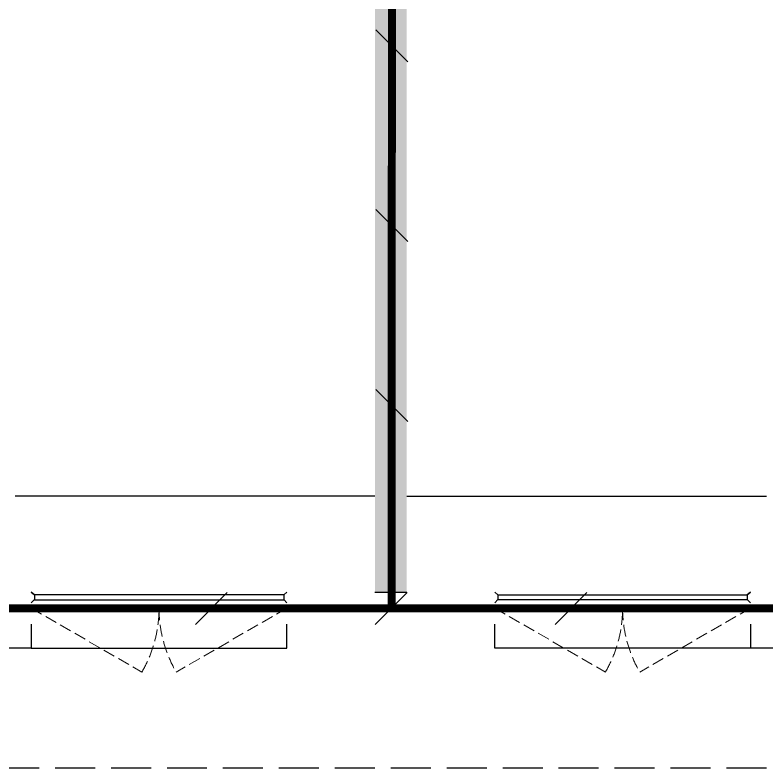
# Model space of a CAD drawing. Extents: x 2803505 to 5851001, y -1372902 to 24339.
# Drawn here: x 3350711 to 3355415, y -777762 to -773051 of the extents above; entities that cross this region are included whole.
import ezdxf
from ezdxf.xclip import XClip

# ---------------------------------------------------------------- set-up
doc = ezdxf.new("R2010")
doc.units = 0
doc.header["$LTSCALE"] = 1000
doc.header["$MEASUREMENT"] = 0
doc.header["$XCLIPFRAME"] = 2
for name, pattern in [('CENTER2', [1.125, 0.75, -0.125, 0.125, -0.125]), ('DASH', [0.35, 0.25, -0.1]), ('DOTE', [2.42, 2, -0.2, 0.02, -0.2])]:
    doc.linetypes.add(name, pattern=pattern)
doc.layers.get('0').update_dxf_attribs({"linetype": 'CONTINUOUS'})
for name, color, linetype in [('!!电气', 1, 'CONTINUOUS'), ('3-栏杆1', 252, 'CONTINUOUS'), ('3.5方案汇报，与郭总、侯月琴确定户型_t8$0$2020.03.04 -1安徽标准化洋房户型(UA）_t8_t8$0$看线', 154, 'CONTINUOUS'), ('SHTLN', 4, 'CONTINUOUS'), ('WIRE-接地', 2, 'CONTINUOUS'), ('保温', 6, 'CONTINUOUS'), ('卫生间', 6, 'CONTINUOUS'), ('看线', 185, 'CONTINUOUS')]:
    doc.layers.add(name, color=color, linetype=linetype)
doc.layers.add('DOTE', color=19, linetype='DOTE', lineweight=9)
doc.layers.add('WINDOW', color=146, linetype='CONTINUOUS', lineweight=20)

# ---------------------------------------------------------------- blocks, each defined once
blk = doc.blocks.new('A$C74D73064')
at = {"layer": 'DOTE', "color": 252}
blk.add_line((196116, 26519.3), (-86385.2, 26519.3), dxfattribs=at)
blk = doc.blocks.new('A$C7F3A17C0')
ref = blk.add_blockref('A$C74D73064', (61886.3, 6790.9))
XClip(ref).set_block_clipping_path([(-52083.8042452353, 10173.6344749072), (1916.1826223061, 29673.6344737304)])
blk = doc.blocks.new('GDFGDGRD')
at = {"layer": '保温', "linetype": 'Continuous', "ltscale": 10}
h = blk.add_hatch(dxfattribs=at)
h.set_pattern_fill('HEX', color=251, scale=10, angle=90, style=0)
h.set_pattern_definition([(90, (-70765.891, -152124.736), (-16.49778, 1e-15), [9.525, -19.05]), (210, (-70765.891, -152124.736), (8.24889, -14.2874966), [9.525, -19.05]), (150, (-70765.891, -152115.211), (-8.24889, -14.2874966), [9.525, -19.05])])
h.paths.add_polyline_path([(433016.7, 363923.7), (433216.7, 363923.7), (433216.7, 368523.7), (433016.7, 368523.7)])
at = {"layer": '保温', "color": 251, "linetype": 'ByBlock', "ltscale": 10}
blk.add_line((433016.6, 363923.7), (433216.6, 363923.7), dxfattribs=at)
blk = doc.blocks.new('ASDFSD')
at = {"layer": '3-栏杆1', "color": 5}
for p, q in [((681762.6, 334937.5), (681742.3, 334955.3)), ((681742.3, 334955.3), (681762.6, 334937.5)), ((683322.1, 334937.5), (683342.3, 334955.3)), ((683342.3, 334955.3), (683322.1, 334937.5)), ((681742.3, 334888.4), (681762.6, 334908.3)), ((683322.1, 334937.5), (681762.6, 334937.5)), ((681762.6, 334937.5), (681762.6, 334908.3)), ((681762.6, 334908.2), (683322.1, 334908.2)), ((683322.1, 334937.5), (683322.1, 334908.3)), ((683322.1, 334908.3), (683342.3, 334888.4)), ((683342.3, 334888.4), (683322.1, 334908.3))]:
    blk.add_line(p, q, dxfattribs=at)
blk = doc.blocks.new('A$C148B7D8E')
at = {"layer": '卫生间', "color": 252, "linetype": 'DASH'}
blk.add_lwpolyline([(16100, 14000), (16100, 15400), (7700, 15400), (7700, 10800), (7300, 10800), (7300, 10000), (900, 10000), (900, 9000), (-900, 9000), (-900, -900), (1750, -900), (1750, -2100), (23450, -2100), (23450, -900), (25100, -900)], dxfattribs=at)
blk = doc.blocks.new('A$C66B635E3')
at = {"color": 252, "const_width": 8}
for points in [[(9950, -100), (9950, -250), (10250, -250), (10250, -100)], [(15050, -100), (15050, -250), (14750, -250), (14750, -100)]]:
    blk.add_lwpolyline(points, dxfattribs=at)
at = {"layer": '3.5方案汇报，与郭总、侯月琴确定户型_t8$0$2020.03.04 -1安徽标准化洋房户型(UA）_t8_t8$0$看线', "color": 252, "ltscale": 10}
for p, q in [((12400, 700), (10150, 700)), ((12600, 700), (14850, 700))]:
    blk.add_line(p, q, dxfattribs=at)
at = {"layer": 'WINDOW', "color": 252, "linetype": 'DASH', "ltscale": 0.3}
for points in [[(10250, 0), (10942.8, -400, 0.131652), (11050, 0)], [(11850, 0), (11157.2, -400, -0.131652), (11050, 0)], [(13150, 0), (13842.8, -400, 0.131652), (13950, 0)], [(14750, 0), (14057.2, -400, -0.131652), (13950, 0)]]:
    blk.add_lwpolyline(points, format="xyb", dxfattribs=at)
at = {"layer": '看线', "color": 252, "ltscale": 0.5}
for points in [[(10250, -100), (10250, -250), (11850, -250), (11850, -100)], [(14750, -100), (14750, -250), (13150, -250), (13150, -100)]]:
    blk.add_lwpolyline(points, dxfattribs=at)
at = {"color": 252}
for name, p in [('A$C148B7D8E', (-100, 1100)), ('GDFGDGRD', (-420616.6, -363823.7)), ('ASDFSD', (-671492.3, -334855.3))]:
    blk.add_blockref(name, p, dxfattribs=at)
at = {"color": 252, "xscale": -1}
blk.add_blockref('ASDFSD', (696492.3, -334855.3), dxfattribs=at)
blk = doc.blocks.new('$TelecSys$00000008')
blk.add_line((0.4, 0.4), (-0.4, -0.4))

msp = doc.modelspace()

# ---------------------------------------------------------------- linework, layer by layer
at = {"layer": 'WIRE-接地', "color": 2, "linetype": 'CENTER2', "const_width": 50}
for points in [[(3380518.6, -776767.3), (3375614.4, -776767.3), (3375614.4, -776166.2), (3374862.6, -776166.2), (3374862.6, -774959.4), (3368264.7, -774959.4), (3368264.7, -775566.6), (3362866.8, -775566.6), (3362866.8, -774962.7), (3356264.8, -774962.7), (3356264.8, -776168.2), (3355518.1, -776168.2), (3355518.1, -776763.5), (3350610.6, -776763.5), (3350610.6, -776160.6), (3349864.5, -776160.6), (3349864.5, -774971.3), (3343267.9, -774971.3), (3343267.9, -775564.2), (3340562.1, -775564.2), (3340562.1, -767667.6)], [(3353069.6, -771973.2), (3353066.8, -776763.5)]]:
    msp.add_lwpolyline(points, dxfattribs=at)

# ---------------------------------------------------------------- block references
at = {"layer": '!!电气'}
for name, p in [('A$C7F3A17C0', (3244659.7, -808053.6)), ('A$C66B635E3', (3340562.1, -776762.1))]:
    msp.add_blockref(name, p, dxfattribs=at)
at = {"layer": 'SHTLN', "color": 2}
for p, xscale, yscale, zscale, rotation in [((3353068.8, -773243.4), 249.9999999999998, 249.9999999999998, 249.9999999999998, 269.9675933344894), ((3353068.2, -774368.4), 249.9999999999998, 249.9999999999998, 249.9999999999998, 269.9675933344894), ((3353067.6, -775493.4), 249.9999999999998, 249.9999999999998, 249.9999999999998, 269.9675933344894), ((3351939.3, -776763.5), 250, 250, 250, 180), ((3353064.3, -776763.5), 250, 250, 250, 180), ((3354189.3, -776763.5), 250, 250, 250, 180)]:
    msp.add_blockref('$TelecSys$00000008', p, dxfattribs=dict(at, xscale=xscale, yscale=yscale, zscale=zscale, rotation=rotation))

doc.saveas('drawing.dxf')
